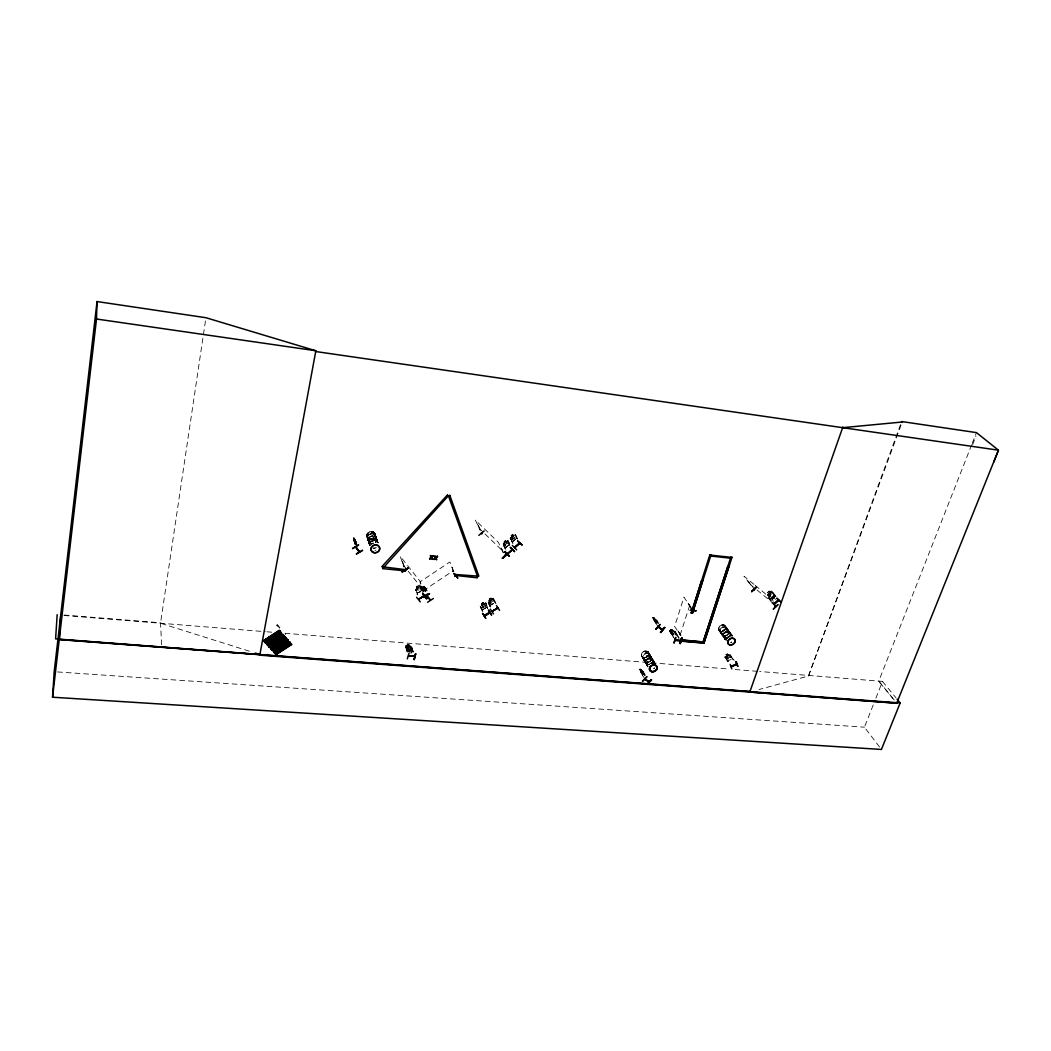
<?xml version="1.0" encoding="UTF-8"?>
<svg xmlns="http://www.w3.org/2000/svg" width="1051" height="1051" viewBox="0 0 1051 1051"><rect width="100%" height="100%" fill="white"/><g stroke="black" fill="none" stroke-linecap="round" stroke-linejoin="round"><path stroke-width="0.75" stroke-dasharray="5 3.75" d="M511.482 541.265L512.52 541.843L516.475 538.427L516.527 536.903M504.244 547.44L505.281 548.057L509.104 544.668L509.275 543.183L509.196 544.707L505.255 548.123L504.23 547.545M356.696 542.513L353.018 537.56L354.962 543.958M355.422 540.542L356.158 541.554M355.488 540.871L354.332 539.255M366.576 535.997C375.93 519.444 378.702 549.778 366.576 536.01L367.522 538.887L367.285 537.941M367.995 540.477L368.113 539.321M368.717 542.736L369.768 539.675M369.4 544.891L369.518 543.735M370.307 538.624L369.807 539.78L370.701 538.9M371.607 532.108L371.213 533.185M371.121 533.015L372.251 532.739L371.213 532.555M373.171 539.505L374.458 539.452M373.67 539.767L373.184 539.347M375.22 534.972L376.074 537.166A4.375 3.823 -16.8 0 1 369.847 541.344A4.44 3.876 -16.8 0 1 369.229 534.525A4.44 3.876 -16.8 0 1 376.087 537.035A4.44 3.876 -16.8 0 1 369.729 541.134A4.44 3.876 -16.8 0 1 369.19 534.407A4.44 3.876 -16.8 0 1 376.048 536.916L375.641 539.084L376.035 538.046M376.77 540.49L376.889 539.347M377.585 541.488L377.545 542.618A4.414 3.849 -16.9 0 0 374.747 538.454A4.414 3.849 -16.9 0 0 369.426 540.45A4.414 3.849 -16.9 0 0 370.32 545.324L368.94 543.643M489.214 604.601L490.278 605.35L494.771 602.775L494.942 601.317M205.457 320.962L160.514 623.23L250.598 651.594M642.739 656.192L642.687 657.979M644.158 658.649L644.105 660.435M646.05 652.198L646.615 651.922M646.549 651.883L645.721 652.224M649.308 657.952L652.001 658.53L651.173 658.005A3.968 3.166 -29.8 0 0 645.511 660.908L645.367 661.933L648.244 658.11L651.213 658.097M646.812 663.22L647.14 665.808L646.759 664.823M644.105 657.781C659.384 652.435 635.027 646.01 643.028 658.517M649.82 659.489L650.135 658.688M650.135 656.941L650.188 655.154M650.477 659.03L649.873 659.187M649.978 658.517L650.267 659.476M651.581 659.397L651.633 657.598M653.039 660.672L652.54 662.55L652.566 659.03M722.536 625.818L722.943 626.251M722.615 626.002L723.613 625.49M724.756 638.102L723.364 636.959L723.127 634.41M726.569 638.167L727.555 637.904A3.941 3.1 -33.3 0 1 723.075 635.369L724.178 632.728L726.977 631.428L725.926 631.585M725.939 627.539C716.532 641.925 716.979 615.676 725.926 627.526M727.213 632.689L728.33 632.518L727.384 632.163M727.476 632.36L728.041 632.492M730.524 633.411L729.998 636.052A3.941 3.1 -33.3 0 0 727.909 631.441L726.911 631.323M775.98 596.587L771.67 590.977L770.856 591.122L767.125 595.273L771.381 600.83M407.131 652.172L405.831 645.511C408.655 646.68 405.397 642.923 409.023 644.736M405.817 645.577L411.637 646.483M406.041 646.667L408.589 654.918M406.264 648.992L407.289 650.201L412.281 650.687L412.636 649.623M407.289 650.201L412.294 650.635M407.354 645.708L406.422 645.984L407.118 648.112L410.455 649.334L411.217 648.52L408.957 644.762M410.744 646.063L409.391 645.866M411.729 647.429L413.936 654.142M406.973 651.081L407.854 651.554L407.052 651.003M411.361 651.909L411.742 653.065L409.627 652.789M413.358 651.699L411.283 651.856L412.215 651.581L411.519 649.426L408.169 648.204L407.407 649.019L408.103 651.173L409.299 651.659L407.88 651.528M670.906 630.521L670.288 630.771L671.536 632.781L673.034 633.727L675.228 633.109M672.141 629.628L670.236 629.457L672.101 629.654L675.53 634.935M672.811 630.692L673.967 631.099L678.683 638.325M672.312 634.738L671.063 633.543L672.312 634.738L676.857 635.054M680.128 635.106L689.614 605.626M670.144 631.415L674.085 637.694M675.241 632.085L679.209 638.377M691.151 608.687L687.38 602.276L690.73 607.018M678.118 631.178L681.193 636.013M691.361 608.7L687.577 602.302M412.215 650.648L412.583 649.544M406.054 647.994L406.356 646.851L411.335 647.35L412.347 648.625L411.269 647.442M655.22 619.998L657.44 622.376L653.433 618.238L655.18 619.801M372.737 543.735A4.454 3.889 -16.8 0 1 368.086 539.399L368.467 538.375M371.253 532.66L372.093 532.226M368.783 541.699L369.177 540.7M376.087 538.953L373.972 538.099L370.005 538.913M369.479 543.827L370.504 541.896M376.81 540.411L375.798 542.316A4.454 3.889 -16.8 0 0 374.353 536.181A4.454 3.889 -16.8 0 0 368.086 539.399M900.497 424.604L808.495 676.003L759.072 689.509M808.495 676.003L901.075 425.09M972.582 444.796L975.959 436.034M971.663 444.809L878.767 681.087L894.743 700.649L879.201 681.889M972.267 443.286L976.458 432.618M879.542 746.972L864.447 727.187L873.473 704.288M875.877 698.192L882.498 681.403L759.597 671.497M517.67 539.163L515.135 534.144L514.307 534.25L510.063 538.454L512.494 543.38M510.458 537.678L512.638 543.525M509.696 544.05L507.856 540.359L503.193 543.879L505.912 551.079M503.232 543.932L505.373 549.804M646.536 652.185L645.853 652.461M645.459 660.934L646.496 659.253M648.428 655.535L648.822 654.668M650.543 658.57L650.346 659.095M723.193 634.502L725.059 632.163M768.412 593.434L767.913 594.485L769.371 596.39L772.209 595.181L772.34 593.657L770.869 591.752L769.844 592.12L769.082 591.017L767.558 592.436L768.373 593.487L767.598 592.475M729.933 635.96L730.366 635.093M644.171 673.717L642.595 673.284L640.703 669.947M422.844 591.253L420.886 585.893L420.058 585.893L415.342 589.598L417.26 594.919M491.526 599.175L491.067 597.966L489.162 599.057L489.753 600.2L487.94 601.671L490.252 606.992M482.383 611.498L480.097 606.099L481.857 604.667M276.82 625.109L277.727 625.043M368.323 535.13L367.246 538.112L368.139 540.135M368.441 538.401L369.085 537.495M374.458 539.636L373.42 539.833M375.023 539.951L375.667 539.058M651.896 663.339L652.487 662.445M726.451 655.837L725.768 656.625L727.108 658.635L728.619 659.069L730.353 658.268L730.695 656.98L727.489 653.893L725.663 654.799L726.464 655.89L724.862 657.111L726.78 659.989M489.674 600.2L488.925 601.054L489.819 603.077L491.159 603.405L493.51 600.962L492.604 598.939L491.5 599.123L493.615 598.347L495.967 603.708M652.461 617.528L658.478 627.342M652.526 617.581L656.139 619.735M656.533 624.57L652.842 618.159L657.085 624.675M653.683 618.133L657.151 622.284L654.51 618.014L652.697 617.462M654.221 620.392L658.767 624.084M658.557 623.309L656.875 620.432L654.024 618.514L656.612 621.417L655.39 619.433M641.412 669.75L639.967 668.83L643.238 674.4M642.135 670.866L645.367 675.596M641.057 672.377L645.59 675.911L642.135 673.77M643.751 672.128L643.015 671.405L645.511 675.438M643.278 676.699L639.744 670.039L643.829 676.791M643.488 672.732L644.972 675.333M747.905 580.993L752.608 587.023M768.583 598.255L770.357 600.581M775.546 596.022L770.987 600.344L772.196 598.518L771.408 597.48L772.971 596.101L773.746 597.204M773.772 597.126L775.585 596.062M767.664 592.462L769.096 591.135M767.992 595.523L773.641 602.84M771.723 592.081L775.559 596.981M769.24 598.019L770.488 598.597L774.062 595.234L773.838 593.762M770.488 598.597L774.101 595.26M669.316 630.758L675.005 631.165M503.941 541.896L504.677 545.889L507.488 544.628L507.909 543.078L505.492 540.424L503.823 541.869L504.375 542.947M503.613 545.009L507.896 553.654M507.699 541.488C508.356 540.319 508.224 544.838 509.932 545.863M510.852 538.756L515.213 547.335M514.937 535.222L515.542 534.959L516.501 538.165M512.494 541.725L516.369 538.375M477.89 524.922L480.609 530.86M503.061 552.511L500.604 546.888L502.956 551.368M728.488 637.418L729.302 636.761M418.81 586.773L419.875 586.511L420.61 588.547L419.993 590.045L417.024 590.938L416.63 586.839L418.469 585.604L418.902 586.747M416.669 586.892L418.508 585.657M415.657 590.557L421.228 586.878M425.616 591.66L423.408 586.156L427.087 590.649M423.684 586.3L425.786 590.596M417.392 593.184C414.488 592.422 421.254 593.303 421.674 590.281M425.274 587.706L424.065 586.195M417.313 593.198L421.714 590.334L421.963 588.823M424.473 589.072L425.313 590.596M423.159 590.793L453.428 570.64M426.456 589.782L424.722 587.693L426.601 591.148L425.839 589.099M402.218 561.379L404.346 567.593M416.051 589.926L418.85 597.572M420.571 586.944C421.359 585.867 420.742 590.36 422.318 591.582M422.16 586.432L423.973 591.279M453.231 571.77L452.022 567.225L453.362 571.941M422.528 587.128L421.885 587.299L424.105 591.437M423.448 586.905L425.419 591.792M277.49 626.317L277.044 625.384M355.067 539.413L353.793 537.797L354.988 539.649M353.872 540.398L357.406 545.903M354.568 541.974L357.471 545.863M355.08 544.549L353.215 538.151L355.291 544.418M483.723 603.655L483.263 602.446L481.371 603.537L481.989 607.57L485.089 606.887L485.667 605.455L484.787 603.419L483.683 603.602M481.476 603.589L483.25 602.565M489.201 599.109L491.053 598.098M483.762 603.576L485.838 602.88L488.098 608.214M488.373 600.936L493.655 598.4M480.898 606.532L484.183 614.191M487.467 608.358L486.061 603.576L487.572 608.516M488.19 602.354L490.147 606.821M493.353 599.398L494.771 602.525M481.397 609.002L482.462 609.79L486.889 607.228L487.099 605.81L486.863 607.268L482.435 609.843L481.371 609.094M647.363 658.688L648.296 658.202M723.009 625.358L723.679 625.516M725.072 632.176L725.991 631.69M725.742 654.812L727.463 654.011M728.198 655.088L729.42 654.51M725.702 657.558L729.092 662.616M730.209 655.469L734.531 661.933M639.428 669.448L643.067 671.471M773.707 597.165L774.732 596.797M644.224 651.239L645.222 650.976M369.545 531.806L370.661 531.517M770.895 591.161L771.71 591.017L775.848 596.469M420.085 585.998L420.847 585.841L422.712 591.082M725.597 638.207L727.62 637.996A3.928 3.1 -33.3 0 1 723.219 635.566A3.928 3.1 -33.3 0 1 728.054 631.651A3.928 3.1 -33.3 0 1 730.025 636.17M372.816 538.125L375.115 538.44M485.838 602.88L480.53 605.363M57.463 671.944L864.447 727.187M64.032 615.019L160.488 622.796L161.696 645.537M64.006 615.466L265.272 631.677M266.915 631.809L271.815 632.203M284.913 633.254L728.501 669.001M735.043 669.526L757.955 671.366M734.189 660.435L729.407 654.418L724.77 657.072L727.791 661.749M671.234 630.863L673.021 631.02M672.495 632.86L674.282 633.017M647.193 664.508L648.362 664.613M644.132 657.742A3.941 3.153 -29.9 0 1 642.568 652.461A3.941 3.153 -29.9 0 1 648.835 652.986A3.915 3.127 -29.9 0 1 644.079 657.637A3.915 3.127 -29.9 0 1 642.542 652.382A3.915 3.127 -29.9 0 1 648.756 652.907A3.941 3.153 -29.9 0 1 644.132 657.742L641.806 656.56M725.663 638.299L723.942 637.576M727.463 637.707A3.928 3.1 -33.3 0 1 722.983 635.211A3.928 3.1 -33.3 0 1 727.804 631.296L729.617 632.006L730.537 634.173M372.488 533.58L374.55 534.328M369.558 543.144L370.556 543.656M375.772 540.556L377.559 541.804M376.087 537.035A4.44 3.876 -16.8 0 1 369.768 541.265L368.021 540.043M374.327 536.168L375.325 536.68M643.698 659.411L644.539 659.844M645.13 661.88L645.958 662.314M646.391 664.087L649.111 664.652A3.954 3.14 -29.8 0 1 645.59 661.013A3.954 3.14 -29.8 0 1 651.16 658.149A3.954 3.14 -29.8 0 1 651.817 663.234M652.474 660.291L654.326 662.366M653.932 662.774L654.773 663.207A4.046 3.206 -29.8 0 0 650.175 663.523A4.046 3.206 -29.8 0 1 654.747 663.207M648.349 653.275L649.19 653.709M649.794 655.719L650.622 656.152M720.868 633.07L721.695 633.517M722.484 635.448L723.311 635.894M727.2 629.286L728.041 629.733M728.79 631.493L730.13 632.531M730.248 633.687L731.68 634.778M725.571 626.921L726.399 627.368M726.727 660.015L728.028 660.829L732.389 658.806L730.34 654.537M642.095 672.39L643.448 673.257M641.504 670.104L640.427 669.185M640.913 670.315L642.319 671.247M489.24 604.496L490.252 605.297L494.771 602.775M750.204 584.395L771.447 601.829M753.909 584.33L743.977 576.171L752.45 587.181M755.157 585.354L765.089 593.526L770.869 600.712M277.306 624.859L279.238 627.421M369.624 543.17L367.64 539.294M374.484 534.289L375.338 535.064M376.113 537.416L375.26 536.654L376.849 539.531M376.061 538.848L377.388 540.569M479.23 528.351L483.867 532.831M485.023 533.947L502.404 550.737M354.226 538.9L353.74 538.414L355.199 542.08M511.548 536.641L511.036 535.616L512.757 534.223L513.243 535.327L514.202 534.893L515.161 536.798L514.74 538.348L511.916 539.61L511.154 535.655M643.081 658.793L643.816 659.476M644.513 661.25L645.235 661.946M645.8 663.483L646.457 664.193M647.153 665.848L647.889 666.531M650.516 656.1L651.239 656.783M651.962 658.412L652.618 659.122M724.914 639.231L725.663 639.954A3.954 3.114 -33.2 0 1 726.74 634.607A3.954 3.114 -33.2 0 1 732.074 635.802M721.012 633.149L719.909 631.467M721.892 634.804L722.628 635.527M730.944 634.055L731.496 634.659L728.698 630.639A3.941 3.1 -33.3 0 0 722.287 631.612A3.941 3.1 -33.3 0 0 725.216 636.118A3.941 3.1 -33.3 0 0 728.698 630.639M726.254 627.289L727.358 628.984M727.896 629.654L729 631.349M882.498 681.403L896.017 697.89M277.95 625.49L278.66 626.422M417.011 587.929L416.695 586.826M423.842 587.141L427.481 591.674M403.216 564.939L407.223 569.957M408.222 571.218L423.238 590.045M424.591 587.036L425.313 587.943M775.454 599.438L773.97 597.507L772.538 598.847L774.022 600.778M768.925 591.503L768.018 592.357M771.526 597.507L773.26 601.487M354.936 541.239L356.066 542.789M285.491 633.871L285.688 634.462M725.4 625.91A3.902 3.087 -33.3 0 1 721.958 631.349A3.902 3.087 -33.3 0 1 719.042 626.869A3.902 3.087 -33.3 0 1 725.4 625.91L726.78 627.867A3.928 3.1 -33.3 0 1 723.311 633.346A3.928 3.1 -33.3 0 1 720.382 628.84A3.928 3.1 -33.3 0 1 726.78 627.867M727.056 628.275A3.928 3.1 -33.3 0 1 723.587 633.74A3.928 3.1 -33.3 0 1 720.658 629.234A3.928 3.1 -33.3 0 1 727.056 628.275L728.422 630.232A3.928 3.1 -33.3 0 1 724.94 635.71A3.928 3.1 -33.3 0 1 722.011 631.204A3.928 3.1 -33.3 0 1 728.422 630.232M731.746 635.054L732.442 636.039M718.871 630.18L720.211 632.163M720.474 632.571L721.827 634.541M722.103 634.949L724.848 638.969M727.266 654.287L726.149 654.799M691.322 608.174L683.951 597.139L674.624 626.422L680.47 635.316M426.443 589.861L425.182 587.588M480.097 606.099L481.437 609.054M678.315 631.204L681.39 636.039M676.857 634.108L674.926 631.191L679.274 638.18M674.781 631.848L678.749 638.128M671.917 629.746L670.774 629.641M673.717 634.804L670.341 629.431L670.998 630.561M674.808 639.139L669.264 630.666L673.56 637.655M656.836 620.418L658.018 622.402M654.379 618.027L653.499 617.436M648.401 652.172L650.214 655.338A3.941 3.14 -29.9 0 1 645.511 660.107A3.941 3.14 -29.9 0 1 643.961 654.826A3.941 3.14 -29.9 0 1 650.201 655.351L649.846 654.602L651.055 656.652M651.292 657.059L653.748 661.21M653.985 661.631L655.193 663.707A3.981 3.153 -29.8 0 0 650.043 663.286M378.097 542.71L377.44 541.712L377.94 542.592A4.414 3.849 -16.9 0 0 372.369 540.529A4.414 3.849 -16.9 0 0 369.676 545.679L368.389 541.659M643.265 658.924L644.447 660.974M644.683 661.394L647.101 665.559M647.337 665.979L647.955 667.017M641.294 669.737L644.618 675.268M639.428 669.329L645.156 679.55M279.093 626.843L279.645 628.143M515.043 534.171L517.526 539.018M507.804 540.424L509.551 543.906M505.452 540.503L505.965 541.528M645.432 662.708L645.853 663.575M644.105 660.251L644.486 661.224M642.687 657.781L643.067 658.767M651.265 656.809L651.646 657.795A3.954 3.153 -29.8 0 1 646.93 662.577A3.954 3.153 -29.8 0 1 645.393 657.282A3.954 3.153 -29.8 0 1 651.646 657.808M503.442 552.892L498.358 542.329L475.367 520.074L480.215 530.466M478.271 525.316L480.793 530.702M493.563 598.387L495.862 603.55M724.546 638.259L724.901 639.205M721.525 633.832L721.879 634.778M490.778 598.4L489.648 599.057M731.706 634.817L732.061 635.763M488.715 602.052L492.078 609.659M482.974 602.88L481.844 603.537M277.109 625.91L276.939 625.03M453.874 571.599L449.881 561.996L419.94 581.952L423.737 591.884M423.934 591.752L420.019 581.216L400.168 556.255L404.004 567.159M418.18 586.064L417.076 586.813M402.546 561.812L404.543 567.461M375.062 533.855L375.719 535.813L375.049 533.855L375.378 534.854M411.572 646.496L413.989 653.945M411.204 647.18L413.358 654.077M408.944 644.828L409.312 645.958M405.279 645.853L407.039 651.068M354.883 539.294L356.683 544.72M353.859 537.757L355.514 543.157M369.676 545.679L368.691 542.644M377.362 540.477L377.624 541.567M645.314 661.841L645.472 662.8M654.326 662.169L654.418 663.142M719.843 630.679L719.909 631.612M724.481 637.484L724.546 638.417M722.943 635.316L723.088 636.275M721.459 633.057L721.538 633.989M727.423 629.694L727.345 628.826L727.423 629.759M728.987 631.191L729.052 632.124M723.075 635.369A3.941 3.1 -33.3 0 1 727.909 631.441M729.263 636.748A3.941 3.1 -33.3 0 1 728.474 637.392M727.804 631.296A3.928 3.1 -33.3 0 1 729.775 635.816M729.158 636.591A3.928 3.1 -33.3 0 1 728.369 637.234M726.359 640.19A3.968 3.127 -33.2 0 1 726.53 639.31M726.95 638.443A3.968 3.127 -33.2 0 1 727.581 637.655M728.382 636.998A3.968 3.127 -33.2 0 1 729.302 636.525M731.719 642.122A4.033 3.166 -33.2 0 1 730.8 642.608M726.215 640.059A4.033 3.166 -33.2 0 1 726.386 639.166M726.806 638.285A4.033 3.166 -33.2 0 1 729.197 636.341M731.641 642.003A4.033 3.166 -33.2 0 1 730.708 642.476M726.123 639.941A4.033 3.166 -33.2 0 1 729.118 636.223M730.103 635.947A4.033 3.166 -33.2 0 1 731.076 635.921M725.453 639.757A4.02 3.166 -33.2 0 1 726.53 634.292A4.02 3.166 -33.2 0 1 731.956 635.513M725.4 639.573A3.954 3.114 -33.2 0 1 726.911 633.937A3.954 3.114 -33.2 0 1 731.877 636.236M649.032 664.455A3.941 3.14 -29.8 0 1 645.616 660.567A3.941 3.14 -29.8 0 1 651.594 658.241A3.941 3.14 -29.8 0 1 650.924 663.72M649.071 664.534A3.968 3.166 -29.8 0 1 645.511 660.908M651.108 658.031A3.968 3.166 -29.8 0 1 651.765 663.142M647.39 664.666A3.941 3.14 -29.8 0 1 646.299 660.094A3.941 3.14 -29.8 0 1 651.804 658.609A3.941 3.14 -29.8 0 1 651.935 663.444M647.928 666.57A3.968 3.153 -29.8 0 1 649.295 660.961A3.968 3.153 -29.8 0 1 654.445 663.22M654.497 667.819A3.981 3.153 -29.8 0 1 653.696 668.462M648.625 664.731A3.981 3.153 -29.8 0 1 649.255 663.943M654.615 667.989A4.046 3.206 -29.8 0 1 653.814 668.646M648.664 664.849A4.046 3.206 -29.8 0 1 649.295 664.061M647.731 666.347A4.033 3.206 -29.8 0 1 647.403 662.077A4.033 3.206 -29.8 0 1 652.198 660.212A4.033 3.206 -29.8 0 1 654.195 663.825M647.692 666.15A3.968 3.153 -29.8 0 1 647.363 661.959A3.968 3.153 -29.8 0 1 652.093 660.12A3.968 3.153 -29.8 0 1 654.05 663.68M650.293 663.707A3.994 3.166 -29.8 0 1 654.865 663.523M375.785 542.421A4.388 3.823 -16.8 0 0 374.734 536.641A4.388 3.823 -16.8 0 0 368.441 539.005A4.388 3.823 -16.8 0 0 371.686 543.958A4.454 3.889 -16.8 0 1 368.336 538.848A4.454 3.889 -16.8 0 1 374.721 536.444A4.454 3.889 -16.8 0 1 375.798 542.316M370.267 545.075A4.375 3.823 -16.8 0 1 369.387 540.24A4.375 3.823 -16.8 0 1 374.655 538.257A4.375 3.823 -16.8 0 1 377.362 542.408M372.698 543.538A4.388 3.823 -16.8 0 1 368.205 538.94A4.388 3.823 -16.8 0 1 374.918 536.404A4.388 3.823 -16.8 0 1 374.813 542.75M369.847 541.344A4.375 3.823 -16.8 0 1 369.308 534.709A4.375 3.823 -16.8 0 1 376.061 537.179M376.389 547.558A4.414 3.836 -16.9 0 1 373.118 548.386M369.584 545.101A4.414 3.836 -16.9 0 1 378.071 542.96M375.233 547.689A4.414 3.849 -16.9 0 1 372.987 547.991M372.251 543.853A4.44 3.862 -17 0 1 373.289 543.328M376.022 550.093A4.427 3.849 -16.9 0 1 374.905 550.369M371.266 544.195A4.427 3.849 -16.9 0 1 373.158 542.933M372.172 543.682A4.493 3.915 -16.9 0 1 373.223 543.144M511.246 537.56L512.875 537.823L512.402 540.004L513.348 537.744L515.305 537.495L513.571 537.232L514.044 535.13L513.098 537.311L511.246 537.56M504.02 543.814L505.636 544.09L505.15 546.27L506.109 544.011L508.053 543.761L506.332 543.498L506.818 541.396L505.859 543.577L504.02 543.814M770.514 594.551L769.91 596.758L770.015 594.63L768.163 594.354L770.147 594.117L770.725 591.976L770.659 594.051L772.616 594.327L770.514 594.551M729.171 655.167L728.79 656.928L730.879 657.637L728.566 657.322L727.673 659.122L728.015 657.269L726.031 656.625L728.212 656.862L729.171 655.167M489.227 600.975L490.962 601.527L490.278 603.55L491.474 601.54L493.576 601.658L491.75 601.093L492.407 599.149L491.224 601.067L489.227 600.975M481.411 605.455L483.132 606.02L482.448 608.043L483.644 606.02L485.746 606.151L483.92 605.573L484.629 603.655L483.394 605.56L481.411 605.455M411.164 649.071L408.957 647.823L407.486 648.756L408.432 647.521L406.671 646.089L408.76 647.311L410.218 646.444L409.312 647.626L411.164 649.071M407.473 648.428L409.325 649.925L408.405 651.121L409.864 650.241L411.966 651.475L410.205 650.017L411.177 648.835L409.667 649.728L407.473 648.428M676.791 634.055L676.805 635.132L676.726 634.042M772.787 596.548L772.13 597.743L772.787 596.548M770.107 592.462L768.675 593.776L770.147 595.681L771.579 594.367L770.107 592.462M505.268 540.91L504.427 542.132L505.268 540.91M512.481 534.67L511.653 535.879L512.481 534.67M506.135 541.869L504.572 543.222L505.505 545.154L507.081 543.801L506.135 541.869M513.361 535.616L511.798 536.969L512.757 538.887L514.333 537.534L513.361 535.616M418.942 587.128L417.221 588.284L417.956 590.32L419.677 589.164L418.942 587.128M483.841 603.97L482.067 604.982L482.935 607.018L484.721 606.007L483.841 603.97M491.658 599.49L489.884 600.502L490.764 602.538L492.551 601.514L491.658 599.49M728.422 655.39L726.688 656.192L728.041 658.202L729.775 657.4L728.422 655.39M408.668 644.92L407.394 644.788L408.668 644.92M409.456 646.286L407.473 646.089L408.169 648.217L410.153 648.414L409.456 646.286M411.164 651.475L409.167 651.278L408.471 649.124L410.455 649.321L411.164 651.475M376.494 538.165L375.838 536.207L376.481 538.178M377.94 542.566L376.626 538.559L377.94 542.566M725.111 636.026A3.994 3.153 -33.3 0 0 728.645 630.469A3.994 3.153 -33.3 0 0 722.142 631.454A3.994 3.153 -33.3 0 0 725.111 636.026M722.09 631.546A3.902 3.087 -33.3 0 0 725.532 626.107A3.902 3.087 -33.3 0 0 719.186 627.066A3.902 3.087 -33.3 0 0 722.09 631.546M723.482 633.648A3.981 3.153 -33.3 0 0 727.016 628.104A3.981 3.153 -33.3 0 0 720.513 629.076A3.981 3.153 -33.3 0 0 723.482 633.648M646.838 662.485A4.007 3.192 -29.8 0 0 651.62 657.637A4.007 3.192 -29.8 0 0 645.261 657.111A4.007 3.192 -29.8 0 0 646.838 662.485M644.21 657.834A3.915 3.127 -29.9 0 0 648.874 653.118A3.915 3.127 -29.9 0 0 642.66 652.592A3.915 3.127 -29.9 0 0 644.21 657.834M645.406 660.015A4.007 3.192 -29.9 0 0 650.188 655.193A4.007 3.192 -29.9 0 0 643.829 654.655A4.007 3.192 -29.9 0 0 645.406 660.015M646.693 662.156A3.941 3.153 -29.8 0 0 651.41 657.387A3.941 3.153 -29.8 0 0 645.143 656.875A3.941 3.153 -29.8 0 0 646.693 662.156M645.275 659.7A3.941 3.14 -29.9 0 0 649.965 654.944A3.941 3.14 -29.9 0 0 643.724 654.418A3.941 3.14 -29.9 0 0 645.275 659.7M369.085 538.966A4.362 3.81 -16.7 0 0 375.286 534.814A4.362 3.81 -16.7 0 0 368.546 532.345A4.362 3.81 -16.7 0 0 369.085 538.966A4.349 3.81 -16.7 0 0 375.273 534.828A4.349 3.81 -16.7 0 0 368.559 532.358A4.349 3.81 -16.7 0 0 369.085 538.966M369.716 540.95A4.375 3.823 -16.8 0 0 375.93 536.785A4.375 3.823 -16.8 0 0 369.19 534.315A4.375 3.823 -16.8 0 0 369.716 540.95"/><path stroke-width="1.5" d="M511.719 549.555C511.942 550.711 493.471 565.845 507.541 553.509M514.438 547.282L519.549 542.868M484.485 615.163C484.747 616.701 490.278 613.206 489.293 612.418M492.026 611.327L497.832 607.951M749.994 691.479L59.263 639.402L96.508 319.018L97.047 301.558L205.943 317.717L315.707 350.732L315.576 351.52L998.45 450.183L993.773 462.098M897.055 699.165L900.168 702.961L881.421 749.442L52.55 697.22L59.25 639.599L60.774 614.756L97.047 301.558M52.55 697.22L54.192 671.72L60.735 615.203M57.174 614.664L55.598 638.877L259.912 654.523L315.852 350.745L96.508 319.018M683.492 640.506L683.295 640.072M693.358 610.881L692.898 611.393L693.121 610.5M680.667 640.309L686.539 640.795L675.07 640.348L686.539 640.795M424.341 595.562L418.679 599.293L424.525 595.681M423.829 595.904L419.152 598.899M425.865 596.075L425.051 595.142M455.608 575.922L454.965 575.987M774.968 606.256L775.585 606.808L774.902 606.164M481.568 533.422L482.054 533.304M504.519 555.559L504.651 555.086M405.489 569.366L405.318 570.838L382.59 568.63L448.396 495.757L477.614 576.657L477.325 577.827L455.228 575.409M736.751 664.035L730.944 666.255M455.333 575.685L455.503 574.24M497.754 607.636L492.275 611.446M407.315 658.911L409.075 653.026M408.944 656.31L414.252 656.166M414.173 659.594L415.618 653.669L414.107 659.397M648.914 681.665L644.71 679.261M711.028 554.915L692.464 613.18L691.322 613.075L701.49 580.743M691.322 613.075L709.859 554.783M683.4 641.386L683.57 640.046L703.145 642.003L683.741 640.322L683.4 641.386L703.92 643.159L732.022 557.188M692.464 613.18L703.132 579.337M674.046 642.976L675.793 637.326L673.993 642.831M675.517 640.177L680.063 640.598M690.389 610.197L696.274 610.789L690.271 610.421M680.01 643.514L681.679 637.865L680.312 643.567M679.879 643.357L681.731 637.878M680.26 643.54L682.112 638.062M727.791 566.423L702.791 643.067L730.879 557.069M703.92 643.159L729.46 564.978M405.095 570.391L405.41 570.548M427.166 595.72L426.982 595.681M429.99 600.029L430.161 599.819M842.876 426.995L749.797 692.044L896.648 703.29M355.619 546.98L359.258 552.064L359.061 551.368M355.698 546.481L359.455 551.801M514.543 547.65L519.706 543.183M774.416 603.918L778.423 600.555L777.976 600.055M778.239 600.384L774.39 603.721M683.767 640.466L683.518 639.586M355.58 546.927L358.772 551.263M509.367 556.15L505.058 551.775M516.672 549.844L512.376 545.443M774.022 604.22L778.686 600.003M655.89 629.247L660.107 624.399L655.837 629.129M658.53 626.974L662.511 630.048L661.867 629.483M660.659 632.452L664.6 627.434L660.698 632.492M660.475 632.321L664.639 627.473M660.501 632.347L664.744 627.618M507.291 553.824L512.389 549.502M646.772 676.699L642.437 681.311L646.877 676.897M645.209 679.182L648.493 681.573M651.541 679.918L647.101 684.332L651.186 679.577M405.581 569.642L381.815 566.712L447.398 495.008M414.764 656.284L408.576 655.955M432.592 555.782L431.488 557.175L432.657 555.966M431.291 557.674L429.675 558.987L431.291 557.674L431.935 559.211M436.966 556.229L435.863 557.621L437.032 556.413M435.666 558.107L434.05 559.421L435.666 558.107L436.296 559.644M429.609 558.804L431.081 557.293L429.675 558.987M433.971 559.237L435.456 557.739L434.05 559.421M433.209 556.018L431.698 557.555L433.13 555.834M437.571 556.465L436.073 557.989L437.505 556.281M751.583 591.463L756.378 587.089L751.807 591.647M751.728 591.582L756.378 587.089M777.95 604.824L773.234 609.16L777.806 604.693M775.888 606.151L772.012 602.538M780.604 601.803L776.742 598.137L780.473 601.632M493.51 613.837L490.239 609.146M519.417 543.748L515.266 547.321M507.515 554.035L512.546 549.686M514.609 551.657L510.221 547.308L514.517 551.486M517.552 540.976L522.216 545.101L517.696 541.068M478.796 535.366L484.196 530.926M502.483 558.12L507.659 553.693M502.654 558.304L507.843 553.877M484.235 615.755L489.7 612.181M731.641 666.623L736.304 664.455M407.867 568L402.06 571.836L408.077 568.276M408.011 568.092L402.27 572.099M774.206 604.404L778.305 599.753M416.564 597.231L420.282 601.868M423.014 594.196L426.68 598.925L422.62 593.25L426.233 597.756M453.927 573.649L457.855 578.181L453.993 573.57M422.528 597.388L428.282 593.644M425.734 595.878L424.972 595.956M454.938 576.119L455.74 576.132M423.868 597.52L429.57 593.644L423.842 597.402M433.34 598.531L427.612 602.262M279.763 630.915L263.827 641.018L279.763 630.915L264.261 641.504L263.565 640.716L279.356 630.469L281.392 632.82L265.89 643.37L263.656 640.611M263.604 640.768L279.238 630.442L279.789 631.007M264.248 641.491L279.921 631.231M265.207 642.595L281.182 632.676L265.364 642.713M265.312 642.66L280.853 632.321M281.379 632.807L265.601 643.054L281.129 632.636M269.266 647.101L284.716 636.538L269.24 647.074L284.703 636.538L282.561 634.16L266.915 644.408L283.087 634.659L267.611 645.209L283.126 634.751M282.877 634.528L266.928 644.434L269.095 646.759M267.204 644.749L282.995 634.659M268.872 646.641L284.19 636.065M284.348 636.183L268.544 646.286M269.214 647.048L284.742 636.63M270.79 648.703L286.713 638.824L270.646 648.546L286.122 638.049L288.329 640.703L272.695 650.897L270.488 648.152M272.17 650.227L287.935 640.256M271.999 650.109L287.619 639.914M288.053 640.401L272.143 650.135M288.132 640.387L272.275 650.411L288 640.335M273.786 652.001L289.419 641.846L291.679 644.46L276.085 654.628L273.772 651.988L289.485 641.819L290.076 642.595L274.456 652.776L289.879 642.266L274.337 652.566L273.904 652.014M274.035 652.29L289.682 642.148M291.39 644.158L275.953 654.418L291.495 644.145L290.969 643.659L275.401 653.867L291.521 644.237M352.584 548.596L358.654 544.838L352.571 548.477M356.499 554.061L362.595 550.461M482.645 613.534L485.628 618.146M496.506 605.56L499.54 610.381M491.566 614.98L488.439 609.987L491.487 614.782M730.235 664.429L731.811 668.896M736.252 661.631L737.933 666.295M662.406 629.457L657.979 626.554M645.169 679.603L644.67 678.775M774.745 606.322L775.021 606.663M455.622 574.516L478.862 576.184L449.775 495.244M448.593 495.98L449.894 495.494M492.525 610.973L497.504 608.49L497.189 607.885M736.396 663.72L736.764 664.271L731.246 666.807M662.458 630.022L658.071 627.066M737.657 666.387L735.831 661.591M481.608 533.474L481.608 532.962M842.626 427.678L902.205 422.016L901.64 421.53L976.458 432.618L998.45 450.183L896.726 703.106L259.794 655.167M426.929 595.707L430.424 599.871M427.034 596.272L426.772 595.339M59.25 639.599L900.168 702.961M683.229 641.11L703.736 642.884M691.138 612.812L692.281 612.917M675.005 640.348L675.609 640.177M408.497 656.244L414.711 656.218M430.844 555.611L431.488 557.175M435.219 556.045L435.863 557.621M710.056 555.046L732.219 557.45M675.057 640.401L675.412 639.823M489.989 612.497L484.077 615.4M270.83 648.756L286.266 638.325M415.71 653.84L414.225 659.568M255.262 653.052L259.912 654.523M644.972 679.143L649.229 681.941M754.329 589.795L753.777 589.138M481.936 533.842L481.424 533.12M651.541 679.931L647.101 684.332M447.503 495.257L448.514 496.019M405.358 570.719L405.16 569.8M505.032 551.814L509.459 556.11L504.874 552.156M271.276 641.675L273.299 643.869M268.386 641.32L266.31 638.877M265.272 639.691L267.309 641.898M272.091 647.232L274.127 649.544M274.272 639.704L276.295 641.911M287.895 642.87L289.905 645.169M277.753 631.52L279.802 633.858M281.09 635.251L283.126 637.576M284.532 639.1L286.555 641.412M426.732 595.838L430.135 600.055M753.935 588.98L754.618 589.664M730.511 558.186L710.712 556.045M275.559 653.972L290.982 643.672M482.554 613.35L485.707 618.33M356.342 553.838L362.437 550.238M431.633 557.372L432.447 559.263M430.332 555.559L431.146 557.477M436.007 557.805L436.809 559.697M434.707 555.992L435.521 557.91M426.575 595.47L427.061 596.272M426.929 598.518L422.62 593.25M405.292 569.852L405.699 570.654M359.1 551.118L359.468 551.946M283.1 649.479L281.077 647.18M281.523 650.516L279.5 648.217M279.737 645.734L277.7 643.422M280.118 651.436L278.095 649.137M278.147 646.772L276.124 644.46M278.541 652.474L276.518 650.162M276.755 647.692L274.718 645.38M277.49 653.157L275.467 650.858M274.705 642.949L272.669 640.624M275.165 648.73L273.129 646.418M272.958 638.193L270.908 635.855M271.368 639.231L269.319 636.906M271.71 644.907L269.673 642.595M269.949 640.164L267.9 637.826M270.659 645.603L268.609 643.278M286.122 638.049L270.383 648.257L286.017 638.036M731.299 644.986A3.968 3.114 -33.2 0 0 734.807 639.481A3.968 3.114 -33.2 0 0 728.356 640.466A3.968 3.114 -33.2 0 0 731.299 644.986M731.194 644.841A3.968 3.114 -33.2 0 0 734.715 639.336A3.968 3.114 -33.2 0 0 728.264 640.322A3.968 3.114 -33.2 0 0 731.194 644.841M652.277 671.76A3.981 3.153 -29.8 0 0 657.033 666.965A4.007 3.179 -29.8 0 0 650.661 666.36A3.968 3.153 -29.8 0 0 652.185 671.615A3.968 3.153 -29.8 0 0 656.941 666.82A3.968 3.153 -29.8 0 0 650.648 666.321A4.007 3.179 -29.8 0 0 652.211 671.694A4.007 3.179 -29.8 0 0 657.006 666.873A3.981 3.153 -29.8 0 0 650.727 666.452A3.981 3.153 -29.8 0 0 652.277 671.76M373.407 552.498A4.454 3.876 -17 0 0 379.739 548.28A4.454 3.876 -17 0 0 372.882 545.784A4.454 3.876 -17 0 0 373.407 552.498A4.414 3.836 -17 0 0 379.687 548.228A4.414 3.836 -17 0 0 372.882 545.758A4.414 3.836 -17 0 0 373.407 552.419"/></g></svg>
